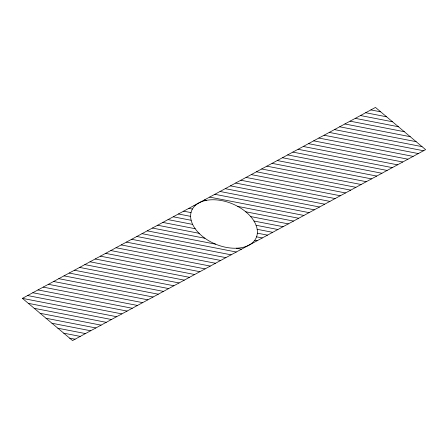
<?xml version="1.0" encoding="UTF-8"?>
<svg xmlns="http://www.w3.org/2000/svg" width="448" height="448" viewBox="0 0 448 448"><rect width="100%" height="100%" fill="white"/><g stroke="black" fill="none" stroke-linecap="round" stroke-linejoin="round"><path stroke-width="0.67" d="M22.4 298.362L375.469 107.43L425.6 149.638L72.531 340.57L22.4 298.362L116.665 316.702M370.877 109.911L380.677 111.821M365.674 112.722L386.585 116.794M360.478 115.539L392.493 121.766M355.275 118.35L398.406 126.739M350.073 121.162L404.314 131.712M344.87 123.978L410.222 136.69M339.668 126.79L416.13 141.663M334.471 129.601L422.038 146.636M329.269 132.412L423.534 150.752M324.066 135.229L418.337 153.563M318.864 138.04L413.134 156.38M313.667 140.851L407.932 159.191M308.465 143.662L402.73 162.002M303.262 146.479L397.527 164.814M298.06 149.29L392.33 167.63M292.858 152.102L387.128 170.442M287.661 154.918L381.926 173.253M282.458 157.73L376.723 176.064M277.256 160.541L371.526 178.881M272.054 163.352L366.324 181.692M266.857 166.169L361.122 184.503M261.654 168.98L355.919 187.32M256.452 171.791L350.717 190.131M251.25 174.602L345.52 192.942M246.047 177.419L340.318 195.754M240.85 180.23L335.115 198.57M235.648 183.042L329.913 201.382M230.446 185.858L324.716 204.193M225.243 188.67L319.514 207.004M220.046 191.481L314.311 209.821M214.844 194.292L309.109 212.632M209.642 197.109L303.906 215.443M204.439 199.92L206.517 200.323M237.731 206.394L298.71 218.254M245.717 211.775L293.507 221.071M194.04 205.542L195.003 205.733M250.662 216.558L288.305 223.882M188.838 208.359L192.405 209.054M253.966 221.026L283.102 226.694M183.635 211.17L191.005 212.604M256.077 225.26L277.906 229.51M178.433 213.982L190.607 216.35M257.18 229.303L272.703 232.322M173.236 216.798L191.145 220.282M257.348 233.156L267.501 235.133M168.034 219.61L192.634 224.392M256.564 236.83L262.298 237.944M162.831 222.421L195.188 228.715M254.722 240.296L257.096 240.761M157.629 225.232L199.063 233.296M251.552 243.505L251.899 243.572M152.426 228.049L204.932 238.258M246.389 246.327L246.697 246.383M147.23 230.86L215.583 244.154M236.449 248.214L241.494 249.194M142.027 233.671L236.292 252.011M136.825 236.482L231.095 254.822M131.622 239.299L225.893 257.634M126.426 242.11L220.69 260.45M121.223 244.922L215.488 263.262M116.021 247.738L210.286 266.073M110.818 250.55L205.089 268.884M105.616 253.361L199.886 271.701M100.419 256.172L194.684 274.512M95.217 258.989L189.482 277.323M90.014 261.8L184.279 280.134M84.812 264.611L179.082 282.951M79.615 267.422L173.88 285.762M74.413 270.239L168.678 288.574M69.21 273.05L163.475 291.39M64.008 275.862L158.278 294.202M58.806 278.678L153.076 297.013M53.609 281.49L147.874 299.824M48.406 284.301L142.671 302.641M43.204 287.112L137.469 305.452M38.002 289.929L132.272 308.263M32.805 292.74L127.07 311.074M27.602 295.551L121.867 313.891M28.308 303.341L111.468 319.514M34.216 308.314L106.266 322.33M40.124 313.286L101.063 325.142M46.032 318.259L95.861 327.953M51.94 323.232L90.658 330.764M57.848 328.21L85.462 333.581M63.756 333.183L80.259 336.392M69.664 338.156L75.057 339.203M199.651 233.873A35.011 21.846 22.6 0 0 255.97 238.235A35.011 21.846 22.6 0 0 216.378 199.886A35.011 21.846 22.6 0 0 199.651 233.873"/></g></svg>
